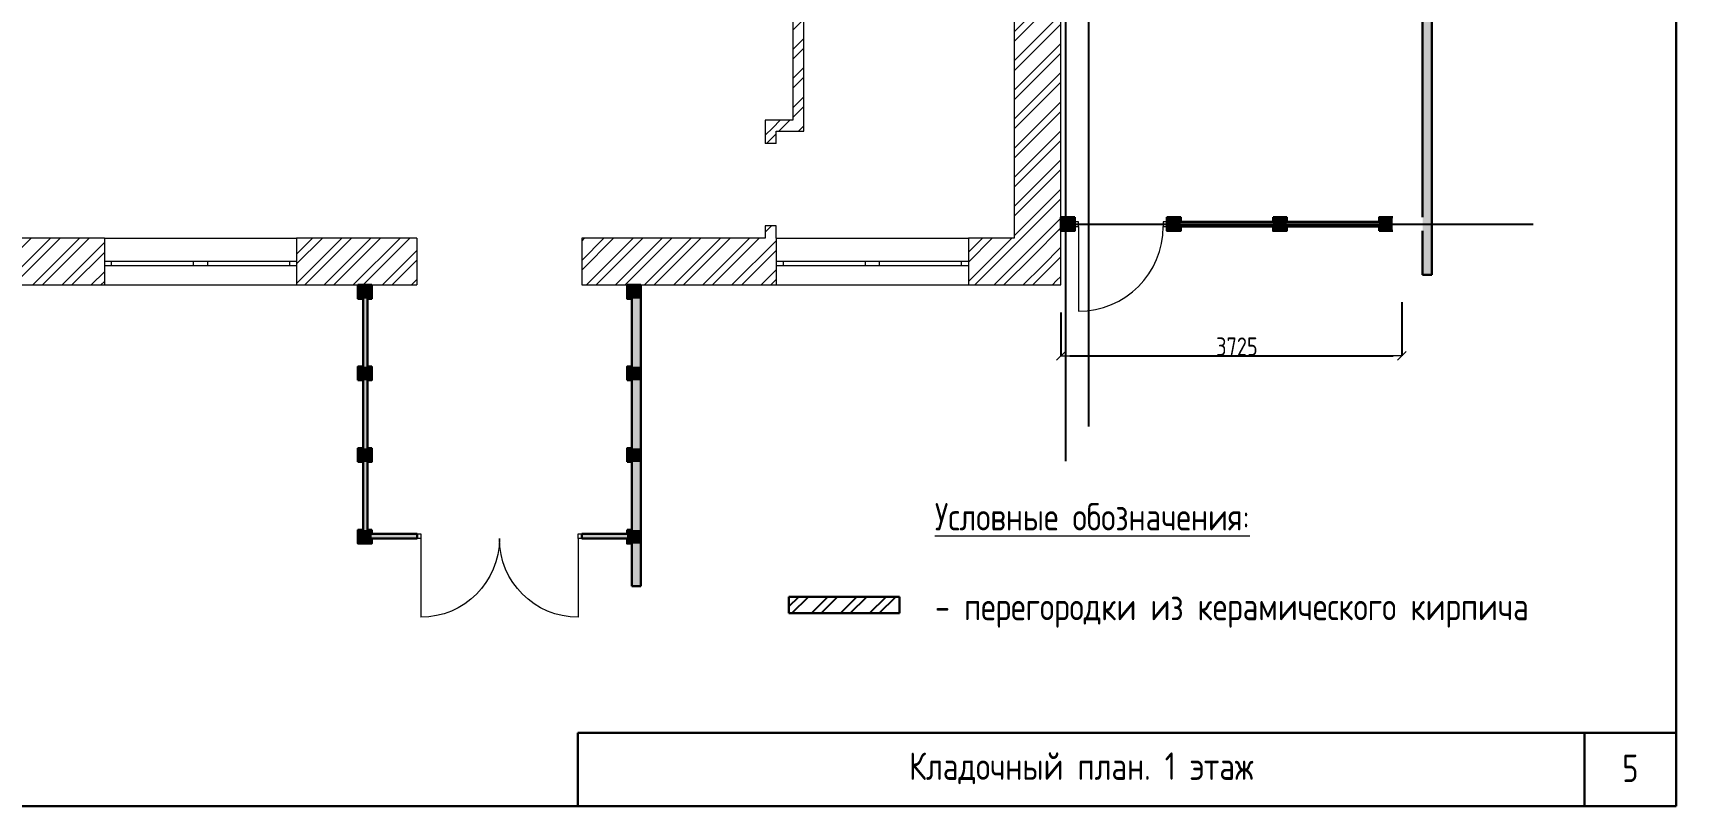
# Model space of a CAD drawing. Header units: millimetres. Extents: x -112594 to 313336, y -1917 to 255843.
# Drawn here: x 176941 to 194893, y 21163 to 29614 of the extents above; entities that cross this region are included whole.
import ezdxf

# ---------------------------------------------------------------- set-up
doc = ezdxf.new("R2010")
doc.units = ezdxf.units.MM
doc.header["$MEASUREMENT"] = 0
doc.set_wipeout_variables(frame=1)
doc.linetypes.add('Wipeout_Contour', pattern=[1000, 0, -1000])
for name, color, linetype in [('Двери ARCHICAD', 7, 'Continuous'), ('Конструктив - Колонны', 7, 'Continuous'), ('Конструктив - Стены Несущие', 7, 'Continuous')]:
    doc.layers.add(name, color=color, linetype=linetype)
for name, color, linetype, lineweight in [('Двери ARCHICAD_Ном._пера__1', 7, 'Continuous', 13), ('Конструктив - Колонны_Ном._пера__21', 7, 'Continuous', 30), ('Конструктив - Стены Несущие_Ном._пера__1', 7, 'Continuous', 13), ('Конструктив - Стены Несущие_Ном._пера__21', 7, 'Continuous', 30), ('Конструктив - Стены Несущие_Ном._пера__47', 7, 'Continuous', 30), ('Окна ARCHICAD_Ном._пера__1', 7, 'Continuous', 13)]:
    doc.layers.add(name, color=color, linetype=linetype, lineweight=lineweight)
doc.layers.add('Конструктив - Стены Несущие_Ном._пера__63', color=7, linetype='Continuous', lineweight=25, true_color=0xff9955)
doc.styles.add('СГЕНЕРИР_СТИЛЬ_1', font='')
doc.styles.get('СГЕНЕРИР_СТИЛЬ_1').set_extended_font_data('GOST Type AU')
doc.dimstyles.new('СГЕНЕРИР_СТИЛЬ__2', dxfattribs={"dimtxt": 200, "dimasz": 95, "dimexe": 0.18, "dimexo": 300, "dimgap": 0.09, "dimtad": 1, "dimtih": 1, "dimtoh": 1, "dimdec": 0, "dimzin": 0, "dimdsep": 46, "dimtxsty": 'СГЕНЕРИР_СТИЛЬ_1', "dimblk": 'ARROWHEAD_6', "dimblk1": 'ARROWHEAD_6', "dimblk2": 'ARROWHEAD_6', "dimcen": 0.09, "dimclrd": 7, "dimclre": 7, "dimclrt": 7, "dimazin": 0, "dimtfac": 1, "dimtdec": 4, "dimtmove": 0, "dimatfit": 3, "dimfxl": 1, "dimtolj": 1, "dimtzin": 0, "dimarcsym": 0})
pattern_1 = [(45, (0, 0), (-159.09903, 159.09903), []), (45, (-53.03, 53.03), (-159.09903, 159.09903), [])]

# ---------------------------------------------------------------- blocks, each defined once
blk = doc.blocks.new('Двустворчатое Окно 21')
at = {"layer": 'Окна ARCHICAD_Ном._пера__1', "color": 7, "linetype": 'Continuous', "lineweight": 13}
for p, q in [((-1050, 250), (1050, 250)), ((-1050, 250), (-1050, 0)), ((1050, 250), (1050, 0)), ((-1050, 0), (-975, 0)), ((-1050, 0), (-1050, -50)), ((-1050, 0), (-1050, -50)), ((-975, 0), (-975, -50)), ((-975, 0), (-75, 0)), ((-75, -50), (-75, 0)), ((-75, 0), (0, 0)), ((0, 0), (75, 0)), ((75, 0), (75, -50)), ((75, 0), (975, 0)), ((975, -50), (975, 0)), ((975, 0), (1050, 0)), ((1050, 0), (1050, -50)), ((1050, 0), (1050, -50)), ((-975, -50), (-1050, -50)), ((-1050, -50), (-1050, -260)), ((-75, -50), (-975, -50)), ((0, -50), (-75, -50)), ((75, -50), (0, -50)), ((975, -50), (75, -50)), ((1050, -50), (975, -50)), ((1050, -50), (1050, -260)), ((-1050, -260), (1050, -260))]:
    blk.add_line(p, q, dxfattribs=at)
blk = doc.blocks.new('Простой Проем Двери')
at = {"layer": 'Двери ARCHICAD_Ном._пера__1', "color": 7, "linetype": 'Continuous', "lineweight": 13}
for p, q in [((-900, 0), (-900, 510)), ((900, 0), (900, 510))]:
    blk.add_line(p, q, dxfattribs=at)
blk = doc.blocks.new('Стена_1', base_point=(170113, 26859))
at = {"color": 254, "linetype": 'Wipeout_Contour', "lineweight": 0, "ltscale": 717149.053606}
blk.add_wipeout([(176727, 27369), (176727, 26859), (177723, 26859), (177723, 27369)], dxfattribs=at).dxf.layer = 'Конструктив - Стены Несущие'
at = {"color": 254, "linetype": 'Wipeout_Contour', "lineweight": 0, "ltscale": 730023.335955}
blk.add_wipeout([(179823, 27369), (179823, 26859), (181138, 26859), (181138, 27369)], dxfattribs=at).dxf.layer = 'Конструктив - Стены Несущие'
at = {"color": 254, "linetype": 'Wipeout_Contour', "lineweight": 0, "ltscale": 743950.265702}
blk.add_wipeout([(182938, 27369), (182938, 26859), (185063, 26859), (185063, 27369)], dxfattribs=at).dxf.layer = 'Конструктив - Стены Несущие'
at = {"color": 254, "linetype": 'Wipeout_Contour', "lineweight": 0, "ltscale": 757961.384358}
blk.add_wipeout([(187163, 27369), (187163, 26859), (188173, 26859), (187663, 27369)], dxfattribs=at).dxf.layer = 'Конструктив - Стены Несущие'
at = {"layer": 'Конструктив - Стены Несущие', "linetype": 'Continuous', "lineweight": 0, "true_color": 0x000000}
h = blk.add_hatch(dxfattribs=at)
h.set_pattern_fill('КИРПИЧ_01', color=18, style=0, pattern_type=2)
h.set_pattern_definition(pattern_1)
h.paths.add_polyline_path([(176727, 27369), (176727, 26859), (177723, 26859), (177723, 27369)])
h = blk.add_hatch(dxfattribs=at)
h.set_pattern_fill('КИРПИЧ_01', color=18, style=0, pattern_type=2)
h.set_pattern_definition(pattern_1)
h.paths.add_polyline_path([(179823, 27369), (179823, 26859), (181138, 26859), (181138, 27369)])
h = blk.add_hatch(dxfattribs=at)
h.set_pattern_fill('КИРПИЧ_01', color=18, style=0, pattern_type=2)
h.set_pattern_definition(pattern_1)
h.paths.add_polyline_path([(182938, 27369), (182938, 26859), (185063, 26859), (185063, 27369)])
h = blk.add_hatch(dxfattribs=at)
h.set_pattern_fill('КИРПИЧ_01', color=18, style=0, pattern_type=2)
h.set_pattern_definition(pattern_1)
h.paths.add_polyline_path([(187163, 27369), (187163, 26859), (188173, 26859), (187663, 27369)])
at = {"layer": 'Конструктив - Стены Несущие_Ном._пера__1', "color": 7, "linetype": 'Continuous', "lineweight": 13}
for p, q in [((177723, 27369), (177723, 27119)), ((179823, 27369), (179823, 27119)), ((185063, 27369), (185063, 27119)), ((187163, 27369), (187163, 27119)), ((177723, 27119), (177723, 27069)), ((179823, 27119), (179823, 27069)), ((185063, 27119), (185063, 27069)), ((187163, 27119), (187163, 27069)), ((177723, 27069), (177723, 26859)), ((179823, 27069), (179823, 26859)), ((185063, 27069), (185063, 26859)), ((187163, 27069), (187163, 26859))]:
    blk.add_line(p, q, dxfattribs=at)
at = {"layer": 'Конструктив - Стены Несущие_Ном._пера__1', "color": 7, "linetype": 'Continuous', "lineweight": 13, "flags": 128}
for points in [[(177723, 27369), (176727, 27369)], [(181138, 27369), (179823, 27369)], [(184943, 27369), (182938, 27369)], [(187663, 27369), (187163, 27369)], [(176727, 26859), (177723, 26859)], [(179823, 26859), (181138, 26859)], [(182938, 26859), (185063, 26859)], [(187163, 26859), (188173, 26859)]]:
    blk.add_lwpolyline(points, dxfattribs=at)
at = {"layer": 'Двери ARCHICAD', "color": 21, "linetype": 'Continuous', "lineweight": 25, "true_color": 0xff9955, "zscale": 1000, "rotation": 180}
blk.add_blockref('Простой Проем Двери', (182038, 27369), dxfattribs=at)
at = {"layer": 'Окна ARCHICAD_Ном._пера__1', "color": 7, "linetype": 'Continuous', "lineweight": 13, "zscale": 1000}
for p in [(178773, 27119), (186113, 27119)]:
    blk.add_blockref('Двустворчатое Окно 21', p, dxfattribs=at)
blk = doc.blocks.new('Простой Проем Двери_3')
at = {"layer": 'Двери ARCHICAD_Ном._пера__1', "color": 7, "linetype": 'Continuous', "lineweight": 13}
for p, q in [((-600, 0), (-600, 510)), ((600, 0), (600, 510))]:
    blk.add_line(p, q, dxfattribs=at)
blk = doc.blocks.new('Стена_2', base_point=(188173, 26859))
at = {"color": 254, "linetype": 'Wipeout_Contour', "lineweight": 0, "ltscale": 765902.925798}
blk.add_wipeout([(187663, 34549), (188173, 34549), (188173, 39069), (187663, 38559)], dxfattribs=at).dxf.layer = 'Конструктив - Стены Несущие'
at = {"color": 254, "linetype": 'Wipeout_Contour', "lineweight": 0, "ltscale": 763099.041512}
blk.add_wipeout([(187663, 32431), (188173, 32431), (188173, 33349), (187663, 33349)], dxfattribs=at).dxf.layer = 'Конструктив - Стены Несущие'
at = {"color": 254, "linetype": 'Wipeout_Contour', "lineweight": 0, "ltscale": 760718.29324}
blk.add_wipeout([(187663, 27369), (188173, 26859), (188173, 31231), (187663, 31231)], dxfattribs=at).dxf.layer = 'Конструктив - Стены Несущие'
at = {"layer": 'Конструктив - Стены Несущие', "linetype": 'Continuous', "lineweight": 0, "true_color": 0x000000}
h = blk.add_hatch(dxfattribs=at)
h.set_pattern_fill('КИРПИЧ_01', color=18, style=0, pattern_type=2)
h.set_pattern_definition(pattern_1)
h.paths.add_polyline_path([(187663, 34549), (188173, 34549), (188173, 39069), (187663, 38559)])
h = blk.add_hatch(dxfattribs=at)
h.set_pattern_fill('КИРПИЧ_01', color=18, style=0, pattern_type=2)
h.set_pattern_definition(pattern_1)
h.paths.add_polyline_path([(187663, 32431), (188173, 32431), (188173, 33349), (187663, 33349)])
h = blk.add_hatch(dxfattribs=at)
h.set_pattern_fill('КИРПИЧ_01', color=18, style=0, pattern_type=2)
h.set_pattern_definition(pattern_1)
h.paths.add_polyline_path([(187663, 27369), (188173, 26859), (188173, 31231), (187663, 31231)])
at = {"layer": 'Конструктив - Стены Несущие_Ном._пера__1', "color": 7, "linetype": 'Continuous', "lineweight": 13, "flags": 128}
for points in [[(188173, 34549), (188173, 39069)], [(187663, 38559), (187663, 36859)], [(187663, 36739), (187663, 34869)], [(187663, 34749), (187663, 34549)], [(187663, 33349), (187663, 33149)], [(188173, 32431), (188173, 33349)], [(187663, 32769), (187663, 32431)], [(187663, 31231), (187663, 30759)], [(188173, 26859), (188173, 31231)], [(187663, 30639), (187663, 27369)]]:
    blk.add_lwpolyline(points, dxfattribs=at)
at = {"layer": 'Двери ARCHICAD', "color": 21, "linetype": 'Continuous', "lineweight": 25, "true_color": 0xff9955, "xscale": -1, "zscale": 1000, "rotation": 90}
for p in [(188173, 33949), (188173, 31831)]:
    blk.add_blockref('Простой Проем Двери_3', p, dxfattribs=at)
blk = doc.blocks.new('Стена_5', base_point=(185243, 30639))
at = {"color": 254, "linetype": 'Wipeout_Contour', "lineweight": 0, "ltscale": 750630.271981}
blk.add_wipeout([(185243, 30639), (185243, 28659), (185363, 28539), (185363, 30639)], dxfattribs=at).dxf.layer = 'Конструктив - Стены Несущие'
at = {"layer": 'Конструктив - Стены Несущие', "linetype": 'Continuous', "lineweight": 0, "true_color": 0x000000}
h = blk.add_hatch(dxfattribs=at)
h.set_pattern_fill('КИРПИЧ_01', color=18, style=0, pattern_type=2)
h.set_pattern_definition(pattern_1)
h.paths.add_polyline_path([(185243, 30639), (185243, 28659), (185363, 28539), (185363, 30639)])
at = {"layer": 'Конструктив - Стены Несущие_Ном._пера__1', "color": 7, "linetype": 'Continuous', "lineweight": 13, "flags": 128}
for points in [[(185243, 30639), (185243, 28659)], [(185363, 28539), (185363, 30639)]]:
    blk.add_lwpolyline(points, dxfattribs=at)
blk = doc.blocks.new('Стена_9', base_point=(185243, 28539))
at = {"color": 254, "linetype": 'Wipeout_Contour', "lineweight": 0, "ltscale": 749393.363079}
blk.add_wipeout([(185243, 28659), (184943, 28659), (185063, 28539), (185363, 28539)], dxfattribs=at).dxf.layer = 'Конструктив - Стены Несущие'
at = {"layer": 'Конструктив - Стены Несущие', "linetype": 'Continuous', "lineweight": 0, "true_color": 0x000000}
h = blk.add_hatch(dxfattribs=at)
h.set_pattern_fill('КИРПИЧ_01', color=18, style=0, pattern_type=2)
h.set_pattern_definition(pattern_1)
h.paths.add_polyline_path([(185243, 28659), (184943, 28659), (185063, 28539), (185363, 28539)])
at = {"layer": 'Конструктив - Стены Несущие_Ном._пера__1', "color": 7, "linetype": 'Continuous', "lineweight": 13, "flags": 128}
for points in [[(185243, 28659), (184943, 28659)], [(185063, 28539), (185363, 28539)]]:
    blk.add_lwpolyline(points, dxfattribs=at)
blk = doc.blocks.new('Простой Проем Двери_6')
at = {"layer": 'Двери ARCHICAD_Ном._пера__1', "color": 7, "linetype": 'Continuous', "lineweight": 13}
for p, q in [((-450, 0), (-450, 120)), ((450, 0), (450, 120))]:
    blk.add_line(p, q, dxfattribs=at)
blk = doc.blocks.new('Стена_10', base_point=(184943, 28539))
at = {"color": 254, "linetype": 'Wipeout_Contour', "lineweight": 0, "ltscale": 748740.916814}
blk.add_wipeout([(185063, 28539), (184943, 28659), (184943, 28404), (185063, 28404)], dxfattribs=at).dxf.layer = 'Конструктив - Стены Несущие'
at = {"color": 254, "linetype": 'Wipeout_Contour', "lineweight": 0, "ltscale": 748104.128478}
blk.add_wipeout([(185063, 27504), (184943, 27504), (184943, 27369), (185063, 27369)], dxfattribs=at).dxf.layer = 'Конструктив - Стены Несущие'
at = {"layer": 'Конструктив - Стены Несущие', "linetype": 'Continuous', "lineweight": 0, "true_color": 0x000000}
h = blk.add_hatch(dxfattribs=at)
h.set_pattern_fill('КИРПИЧ_01', color=18, style=0, pattern_type=2)
h.set_pattern_definition(pattern_1)
h.paths.add_polyline_path([(185063, 28539), (184943, 28659), (184943, 28404), (185063, 28404)])
h = blk.add_hatch(dxfattribs=at)
h.set_pattern_fill('КИРПИЧ_01', color=18, style=0, pattern_type=2)
h.set_pattern_definition(pattern_1)
h.paths.add_polyline_path([(185063, 27504), (184943, 27504), (184943, 27369), (185063, 27369)])
at = {"layer": 'Конструктив - Стены Несущие_Ном._пера__1', "color": 7, "linetype": 'Continuous', "lineweight": 13, "flags": 128}
for points in [[(184943, 28659), (184943, 28404)], [(185063, 28404), (185063, 28539)], [(184943, 27504), (184943, 27369)], [(185063, 27369), (185063, 27504)]]:
    blk.add_lwpolyline(points, dxfattribs=at)
at = {"layer": 'Двери ARCHICAD', "color": 21, "linetype": 'Continuous', "lineweight": 25, "true_color": 0xff9955, "xscale": -1, "zscale": 1000, "rotation": 90}
blk.add_blockref('Простой Проем Двери_6', (185063, 27954), dxfattribs=at)
blk = doc.blocks.new('Стена_25', base_point=(180573, 24112))
at = {"layer": 'Конструктив - Стены Несущие', "linetype": 'Continuous', "lineweight": 0, "true_color": 0xffffff}
for points in [[(180548, 26709), (180548, 25966), (180598, 25966), (180598, 26709)], [(180548, 25816), (180548, 25074), (180598, 25074), (180598, 25816)], [(180548, 24924), (180548, 24182), (180598, 24182), (180598, 24924)]]:
    blk.add_hatch(color=7, dxfattribs=at).paths.add_polyline_path(points)
at = {"layer": 'Конструктив - Стены Несущие_Ном._пера__47', "color": 7, "linetype": 'Continuous', "lineweight": 30, "flags": 128}
for points in [[(180548, 26709), (180548, 25966)], [(180598, 25966), (180598, 26709)], [(180548, 25816), (180548, 25074)], [(180598, 25074), (180598, 25816)], [(180548, 24924), (180548, 24182)], [(180598, 24182), (180598, 24924)]]:
    blk.add_lwpolyline(points, dxfattribs=at)
blk = doc.blocks.new('Стена_26', base_point=(183583, 23569))
at = {"layer": 'Конструктив - Стены Несущие', "linetype": 'Continuous', "lineweight": 0, "true_color": 0xffffff}
for points in [[(183583, 26709), (183483, 26709), (183483, 25966), (183583, 25966)], [(183483, 25816), (183483, 25074), (183583, 25074), (183583, 25816)], [(183483, 24924), (183483, 24182), (183583, 24182), (183583, 24924)], [(183483, 24032), (183483, 23569), (183583, 23569), (183583, 24032)]]:
    blk.add_hatch(color=7, dxfattribs=at).paths.add_polyline_path(points)
at = {"layer": 'Конструктив - Стены Несущие_Ном._пера__47', "color": 7, "linetype": 'Continuous', "lineweight": 30, "flags": 128}
for points in [[(183483, 26709), (183483, 25966)], [(183583, 25966), (183583, 26709)], [(183483, 25816), (183483, 25074)], [(183583, 25074), (183583, 25816)], [(183483, 24924), (183483, 24182)], [(183583, 24182), (183583, 24924)], [(183483, 24032), (183483, 23569)], [(183583, 23569), (183583, 24032)], [(183483, 23569), (183583, 23569)]]:
    blk.add_lwpolyline(points, dxfattribs=at)
blk = doc.blocks.new('Стена_29', base_point=(191898, 30669))
at = {"layer": 'Конструктив - Стены Несущие', "linetype": 'Continuous', "lineweight": 0, "true_color": 0xffffff}
blk.add_hatch(color=7, dxfattribs=at).paths.add_polyline_path([(191798, 30669), (191798, 26969), (191898, 26969), (191898, 30669)])
at = {"layer": 'Конструктив - Стены Несущие_Ном._пера__47', "color": 7, "linetype": 'Continuous', "lineweight": 30, "flags": 128}
for points in [[(191798, 30669), (191798, 27599)], [(191898, 30669), (191798, 30669)], [(191898, 26969), (191898, 30669)], [(191798, 27449), (191798, 26969)], [(191798, 26969), (191898, 26969)]]:
    blk.add_lwpolyline(points, dxfattribs=at)
blk = doc.blocks.new('Однопольная Дверь 21')
at = {"layer": 'Двери ARCHICAD_Ном._пера__1', "color": 7, "linetype": 'Continuous', "lineweight": 13}
for p, q in [((464, 0), (464, 928)), ((-504, 0), (-541, 0)), ((-504, 0), (-541, 0)), ((-464, 0), (-504, 0)), ((-504, 0), (-504, -50)), ((-504, 0), (-504, -50)), ((-504, 0), (-504, -50)), ((-464, -50), (-464, 0)), ((504, 0), (464, 0)), ((464, 0), (464, -50)), ((504, -50), (504, 0)), ((504, 0), (504, -50)), ((504, 0), (504, -50)), ((504, 0), (541, 0)), ((504, 0), (541, 0)), ((-504, -50), (-541, -50)), ((-504, -50), (-541, -50)), ((-504, -50), (-464, -50)), ((464, -50), (504, -50)), ((504, -50), (541, -50)), ((504, -50), (541, -50))]:
    blk.add_line(p, q, dxfattribs=at)
blk.add_arc((464, 0), 928, 90, 180, dxfattribs=at)
blk = doc.blocks.new('Стена_31', base_point=(191723, 27524))
at = {"layer": 'Конструктив - Стены Несущие', "linetype": 'Continuous', "lineweight": 0, "true_color": 0xffffff}
for points in [[(189481, 27499), (190489, 27499), (190489, 27549), (189481, 27549)], [(190639, 27549), (190639, 27499), (191648, 27499), (191648, 27549)]]:
    blk.add_hatch(color=7, dxfattribs=at).paths.add_polyline_path(points)
at = {"layer": 'Конструктив - Стены Несущие_Ном._пера__47', "color": 7, "linetype": 'Continuous', "lineweight": 30}
for p, q in [((188323, 27549), (188286, 27549)), ((188323, 27499), (188286, 27499)), ((188323, 27499), (188323, 27549)), ((189331, 27549), (189368, 27549)), ((189331, 27499), (189331, 27549)), ((189331, 27499), (189368, 27499))]:
    blk.add_line(p, q, dxfattribs=at)
at = {"layer": 'Конструктив - Стены Несущие_Ном._пера__47', "color": 7, "linetype": 'Continuous', "lineweight": 30, "flags": 128}
for points in [[(190489, 27549), (189481, 27549)], [(189481, 27499), (190489, 27499)], [(191648, 27549), (190639, 27549)], [(190639, 27499), (191648, 27499)]]:
    blk.add_lwpolyline(points, dxfattribs=at)
at = {"layer": 'Двери ARCHICAD_Ном._пера__1', "color": 7, "linetype": 'Continuous', "lineweight": 13, "zscale": 1000, "rotation": 180}
blk.add_blockref('Однопольная Дверь 21', (188827, 27499), dxfattribs=at)
blk = doc.blocks.new('Колонна_1', base_point=(188248, 27524))
at = {"layer": 'Конструктив - Колонны', "linetype": 'Continuous', "lineweight": 0, "true_color": 0xffffff}
for points in [[(188323, 27599), (188173, 27599), (188173, 27549), (188323, 27549)], [(188173, 27499), (188323, 27499), (188323, 27549), (188173, 27549)], [(188173, 27449), (188323, 27449), (188323, 27499), (188173, 27499)]]:
    blk.add_hatch(color=7, dxfattribs=at).paths.add_polyline_path(points)
at = {"layer": 'Конструктив - Колонны_Ном._пера__21', "color": 7, "linetype": 'Continuous', "lineweight": 30, "flags": 128}
for points in [[(188323, 27599), (188173, 27599)], [(188173, 27449), (188323, 27449), (188323, 27499)], [(188323, 27549), (188323, 27599)]]:
    blk.add_lwpolyline(points, dxfattribs=at)
blk = doc.blocks.new('Колонна_2', base_point=(189406, 27524))
at = {"layer": 'Конструктив - Колонны', "linetype": 'Continuous', "lineweight": 0, "true_color": 0xffffff}
for points in [[(189331, 27599), (189331, 27549), (189481, 27549), (189481, 27599)], [(189331, 27499), (189481, 27499), (189481, 27549), (189331, 27549)], [(189481, 27499), (189331, 27499), (189331, 27449), (189481, 27449)]]:
    blk.add_hatch(color=7, dxfattribs=at).paths.add_polyline_path(points)
at = {"layer": 'Конструктив - Колонны_Ном._пера__21', "color": 7, "linetype": 'Continuous', "lineweight": 30, "flags": 128}
for points in [[(189331, 27599), (189331, 27549)], [(189481, 27549), (189481, 27599), (189331, 27599)], [(189331, 27499), (189331, 27449), (189481, 27449), (189481, 27499)]]:
    blk.add_lwpolyline(points, dxfattribs=at)
blk = doc.blocks.new('Колонна_3', base_point=(190564, 27524))
at = {"layer": 'Конструктив - Колонны', "linetype": 'Continuous', "lineweight": 0, "true_color": 0xffffff}
for points in [[(190489, 27599), (190489, 27549), (190639, 27549), (190639, 27599)], [(190489, 27499), (190639, 27499), (190639, 27549), (190489, 27549)], [(190639, 27499), (190489, 27499), (190489, 27449), (190639, 27449)]]:
    blk.add_hatch(color=7, dxfattribs=at).paths.add_polyline_path(points)
at = {"layer": 'Конструктив - Колонны_Ном._пера__21', "color": 7, "linetype": 'Continuous', "lineweight": 30, "flags": 128}
for points in [[(190489, 27599), (190489, 27549)], [(190639, 27549), (190639, 27599), (190489, 27599)], [(190489, 27499), (190489, 27449), (190639, 27449), (190639, 27499)]]:
    blk.add_lwpolyline(points, dxfattribs=at)
blk = doc.blocks.new('Колонна_4', base_point=(191723, 27524))
at = {"layer": 'Конструктив - Колонны', "linetype": 'Continuous', "lineweight": 0, "true_color": 0xffffff}
for points in [[(191648, 27449), (191798, 27449), (191798, 27599), (191648, 27599), (191648, 27549), (191723, 27549), (191723, 27499), (191648, 27499)], [(191723, 27549), (191648, 27549), (191648, 27499), (191723, 27499)]]:
    blk.add_hatch(color=7, dxfattribs=at).paths.add_polyline_path(points)
at = {"layer": 'Конструктив - Колонны_Ном._пера__21', "color": 7, "linetype": 'Continuous', "lineweight": 30, "flags": 128}
for points in [[(191798, 27599), (191648, 27599), (191648, 27549)], [(191648, 27499), (191648, 27449)], [(191648, 27449), (191798, 27449)]]:
    blk.add_lwpolyline(points, dxfattribs=at)
blk = doc.blocks.new('ARROWHEAD_6')
at = {"color": 0, "linetype": 'Continuous', "lineweight": 0}
for p, q in [((0, 0), (-1, 0)), ((-0.5, -0.5), (0.5, 0.5))]:
    blk.add_line(p, q, dxfattribs=at)
blk = doc.blocks.new('*D118')
at = {"color": 7, "linetype": 'Continuous', "lineweight": -2, "transparency": 16777216}
for p, q in [((191898, 26669), (191898, 26085)), ((188173, 26559), (188173, 26085)), ((188268, 26085), (191803, 26085))]:
    blk.add_line(p, q, dxfattribs=at)
at = {"color": 7, "linetype": 'Continuous', "lineweight": -2, "transparency": 16777216, "xscale": 95, "yscale": 95, "zscale": 95, "rotation": 180}
blk.add_blockref('ARROWHEAD_6', (188173, 26085), dxfattribs=at)
at = {"color": 7, "linetype": 'Continuous', "lineweight": -2, "transparency": 16777216, "xscale": 95, "yscale": 95, "zscale": 95}
blk.add_blockref('ARROWHEAD_6', (191898, 26085), dxfattribs=at)
at = {"color": 7, "linetype": 'Continuous', "lineweight": 13, "transparency": 16777216, "insert": (190095, 26185), "char_height": 200, "attachment_point": 5, "style": 'СГЕНЕРИР_СТИЛЬ_1'}
blk.add_mtext('\\A1;3725', dxfattribs=at)
blk = doc.blocks.new('Двупольная Дверь 21')
at = {"layer": 'Двери ARCHICAD_Ном._пера__1', "color": 7, "linetype": 'Continuous', "lineweight": 13}
for p, q in [((-860, 0), (-860, 860)), ((860, 0), (860, 860)), ((-860, 0), (-900, 0)), ((-900, 0), (-900, -50)), ((-900, -50), (-900, 0)), ((-900, -50), (-900, 0)), ((-860, -50), (-860, 0)), ((900, 0), (860, 0)), ((860, 0), (860, -50)), ((900, -50), (900, 0)), ((900, -50), (900, 0)), ((900, -50), (900, 0)), ((-900, -50), (-860, -50)), ((860, -50), (900, -50))]:
    blk.add_line(p, q, dxfattribs=at)
for centre, start, end in [((-860, 0), 0, 90), ((860, 0), 90, 180)]:
    blk.add_arc(centre, 860, start, end, dxfattribs=at)
blk = doc.blocks.new('Стена_68', base_point=(183433, 24112))
at = {"layer": 'Конструктив - Стены Несущие', "linetype": 'Continuous', "lineweight": 0, "true_color": 0xffffff}
for points in [[(180643, 24137), (180643, 24087), (181138, 24087), (181138, 24137)], [(183433, 24137), (182938, 24137), (182938, 24087), (183433, 24087)]]:
    blk.add_hatch(color=7, dxfattribs=at).paths.add_polyline_path(points)
at = {"layer": 'Конструктив - Стены Несущие_Ном._пера__47', "color": 7, "linetype": 'Continuous', "lineweight": 30}
for p, q in [((181138, 24137), (181138, 24087)), ((182938, 24137), (182938, 24087))]:
    blk.add_line(p, q, dxfattribs=at)
at = {"layer": 'Конструктив - Стены Несущие_Ном._пера__47', "color": 7, "linetype": 'Continuous', "lineweight": 30, "flags": 128}
for points in [[(181138, 24137), (180643, 24137)], [(180643, 24087), (181138, 24087)], [(183433, 24137), (182938, 24137)], [(182938, 24087), (183433, 24087)]]:
    blk.add_lwpolyline(points, dxfattribs=at)
at = {"layer": 'Двери ARCHICAD_Ном._пера__1', "color": 7, "linetype": 'Continuous', "lineweight": 13, "xscale": -1, "zscale": 1000, "rotation": 180}
blk.add_blockref('Двупольная Дверь 21', (182038, 24087), dxfattribs=at)
blk = doc.blocks.new('Стена_69', base_point=(186408, 23361))
at = {"color": 254, "linetype": 'Wipeout_Contour', "lineweight": 0, "ltscale": 749069.333894}
blk.add_wipeout([(186408, 23451), (185201, 23451), (185201, 23271), (186408, 23271)], dxfattribs=at).dxf.layer = 'Конструктив - Стены Несущие'
at = {"layer": 'Конструктив - Стены Несущие_Ном._пера__63', "linetype": 'Continuous', "lineweight": 25, "true_color": 0xff9955}
h = blk.add_hatch(dxfattribs=at)
h.set_pattern_fill('КИРПИЧ_01', color=21, style=0, pattern_type=2)
h.set_pattern_definition(pattern_1)
h.paths.add_polyline_path([(186408, 23451), (185201, 23451), (185201, 23271), (186408, 23271)])
at = {"layer": 'Конструктив - Стены Несущие_Ном._пера__21', "color": 7, "linetype": 'Continuous', "lineweight": 30, "flags": 128}
for points in [[(186408, 23451), (185201, 23451)], [(185201, 23451), (185201, 23271)], [(186408, 23271), (186408, 23451)], [(185201, 23271), (186408, 23271)]]:
    blk.add_lwpolyline(points, dxfattribs=at)
blk = doc.blocks.new('Колонна_13', base_point=(180568, 26784))
at = {"layer": 'Конструктив - Колонны', "linetype": 'Continuous', "lineweight": 0, "true_color": 0xffffff}
blk.add_hatch(color=7, dxfattribs=at).paths.add_polyline_path([(180493, 26859), (180493, 26709), (180548, 26709), (180598, 26709), (180643, 26709), (180643, 26859)])
at = {"layer": 'Конструктив - Колонны_Ном._пера__21', "color": 7, "linetype": 'Continuous', "lineweight": 30, "flags": 128}
for points in [[(180493, 26859), (180493, 26709), (180548, 26709)], [(180598, 26709), (180643, 26709), (180643, 26859)]]:
    blk.add_lwpolyline(points, dxfattribs=at)
blk = doc.blocks.new('Колонна_14', base_point=(180568, 25891))
at = {"layer": 'Конструктив - Колонны', "linetype": 'Continuous', "lineweight": 0, "true_color": 0xffffff}
for points in [[(180493, 25816), (180548, 25816), (180548, 25966), (180493, 25966)], [(180548, 25966), (180548, 25816), (180598, 25816), (180598, 25966)], [(180598, 25816), (180643, 25816), (180643, 25966), (180598, 25966)]]:
    blk.add_hatch(color=7, dxfattribs=at).paths.add_polyline_path(points)
at = {"layer": 'Конструктив - Колонны_Ном._пера__21', "color": 7, "linetype": 'Continuous', "lineweight": 30, "flags": 128}
for points in [[(180548, 25966), (180493, 25966), (180493, 25816)], [(180598, 25816), (180643, 25816), (180643, 25966), (180598, 25966)], [(180493, 25816), (180548, 25816)]]:
    blk.add_lwpolyline(points, dxfattribs=at)
blk = doc.blocks.new('Колонна_15', base_point=(180568, 24999))
at = {"layer": 'Конструктив - Колонны', "linetype": 'Continuous', "lineweight": 0, "true_color": 0xffffff}
for points in [[(180493, 24924), (180548, 24924), (180548, 25074), (180493, 25074)], [(180548, 25074), (180548, 24924), (180598, 24924), (180598, 25074)], [(180598, 24924), (180643, 24924), (180643, 25074), (180598, 25074)]]:
    blk.add_hatch(color=7, dxfattribs=at).paths.add_polyline_path(points)
at = {"layer": 'Конструктив - Колонны_Ном._пера__21', "color": 7, "linetype": 'Continuous', "lineweight": 30, "flags": 128}
for points in [[(180548, 25074), (180493, 25074), (180493, 24924)], [(180598, 24924), (180643, 24924), (180643, 25074), (180598, 25074)], [(180493, 24924), (180548, 24924)]]:
    blk.add_lwpolyline(points, dxfattribs=at)
blk = doc.blocks.new('Колонна_16', base_point=(180568, 24107))
at = {"layer": 'Конструктив - Колонны', "linetype": 'Continuous', "lineweight": 0, "true_color": 0xffffff}
for points in [[(180548, 24182), (180493, 24182), (180493, 24032), (180643, 24032), (180643, 24087), (180548, 24087)], [(180598, 24182), (180548, 24182), (180548, 24087), (180598, 24137)], [(180548, 24087), (180643, 24087), (180643, 24137), (180598, 24137)], [(180643, 24182), (180598, 24182), (180598, 24137), (180643, 24137)]]:
    blk.add_hatch(color=7, dxfattribs=at).paths.add_polyline_path(points)
at = {"layer": 'Конструктив - Колонны_Ном._пера__21', "color": 7, "linetype": 'Continuous', "lineweight": 30, "flags": 128}
for points in [[(180548, 24182), (180493, 24182), (180493, 24032), (180643, 24032), (180643, 24087)], [(180643, 24182), (180598, 24182)], [(180643, 24137), (180643, 24182)]]:
    blk.add_lwpolyline(points, dxfattribs=at)
blk = doc.blocks.new('Колонна_17', base_point=(183508, 26784))
at = {"layer": 'Конструктив - Колонны', "linetype": 'Continuous', "lineweight": 0, "true_color": 0xffffff}
blk.add_hatch(color=7, dxfattribs=at).paths.add_polyline_path([(183433, 26859), (183433, 26709), (183483, 26709), (183583, 26709), (183583, 26859)])
at = {"layer": 'Конструктив - Колонны_Ном._пера__21', "color": 7, "linetype": 'Continuous', "lineweight": 30, "flags": 128}
for points in [[(183433, 26859), (183433, 26709), (183483, 26709)], [(183583, 26709), (183583, 26859)]]:
    blk.add_lwpolyline(points, dxfattribs=at)
blk = doc.blocks.new('Колонна_18', base_point=(183508, 25891))
at = {"layer": 'Конструктив - Колонны', "linetype": 'Continuous', "lineweight": 0, "true_color": 0xffffff}
for points in [[(183433, 25816), (183483, 25816), (183483, 25966), (183433, 25966)], [(183483, 25966), (183483, 25816), (183583, 25816), (183583, 25966)]]:
    blk.add_hatch(color=7, dxfattribs=at).paths.add_polyline_path(points)
at = {"layer": 'Конструктив - Колонны_Ном._пера__21', "color": 7, "linetype": 'Continuous', "lineweight": 30, "flags": 128}
for points in [[(183483, 25966), (183433, 25966), (183433, 25816)], [(183583, 25816), (183583, 25966)], [(183433, 25816), (183483, 25816)]]:
    blk.add_lwpolyline(points, dxfattribs=at)
blk = doc.blocks.new('Колонна_19', base_point=(183508, 24999))
at = {"layer": 'Конструктив - Колонны', "linetype": 'Continuous', "lineweight": 0, "true_color": 0xffffff}
for points in [[(183433, 24924), (183483, 24924), (183483, 25074), (183433, 25074)], [(183483, 25074), (183483, 24924), (183583, 24924), (183583, 25074)]]:
    blk.add_hatch(color=7, dxfattribs=at).paths.add_polyline_path(points)
at = {"layer": 'Конструктив - Колонны_Ном._пера__21', "color": 7, "linetype": 'Continuous', "lineweight": 30, "flags": 128}
for points in [[(183483, 25074), (183433, 25074), (183433, 24924)], [(183583, 24924), (183583, 25074)], [(183433, 24924), (183483, 24924)]]:
    blk.add_lwpolyline(points, dxfattribs=at)
blk = doc.blocks.new('Колонна_20', base_point=(183508, 24107))
at = {"layer": 'Конструктив - Колонны', "linetype": 'Continuous', "lineweight": 0, "true_color": 0xffffff}
for points in [[(183433, 24182), (183433, 24137), (183433, 24087), (183433, 24032), (183483, 24032), (183483, 24182)], [(183483, 24182), (183483, 24032), (183583, 24032), (183583, 24182)]]:
    blk.add_hatch(color=7, dxfattribs=at).paths.add_polyline_path(points)
at = {"layer": 'Конструктив - Колонны_Ном._пера__21', "color": 7, "linetype": 'Continuous', "lineweight": 30, "flags": 128}
for points in [[(183433, 24182), (183433, 24137)], [(183483, 24182), (183433, 24182)], [(183433, 24087), (183433, 24032), (183483, 24032)], [(183583, 24032), (183583, 24182)]]:
    blk.add_lwpolyline(points, dxfattribs=at)

msp = doc.modelspace()

# ---------------------------------------------------------------- linework, layer by layer
at = {"color": 7, "linetype": 'Continuous', "lineweight": 30}
for p, q in [((194893.17891, 41162.99205), (194893.17891, 21162.99205)), ((194893.17891, 21962.99205), (182893.17891, 21962.99205)), ((182893.17891, 21962.99205), (182893.17891, 21162.99205)), ((193893.17891, 21962.99205), (193893.17891, 21162.99205)), ((194893.17891, 21162.99205), (167693.17891, 21162.99205))]:
    msp.add_line(p, q, dxfattribs=at)
at = {"ltscale": 100}
for p, q in [((188472.69625, 30668.50836), (188472.69625, 25311.9326)), ((188322.69625, 27523.50836), (193331.852, 27523.50836))]:
    msp.add_line(p, q, dxfattribs=at)

# ---------------------------------------------------------------- block references
at = {"color": 7, "lineweight": 13}
for name, p in [('Стена_5', (185242.69625, 30638.50836)), ('Стена_1', (170112.69625, 26858.50836))]:
    msp.add_blockref(name, p, dxfattribs=at)
at = {"color": 7, "lineweight": 30}
for name, p in [('Стена_29', (192222.69625, 30668.50836)), ('Стена_31', (191722.69625, 27523.50836)), ('Колонна_2', (189406.02958, 27523.50836)), ('Колонна_3', (190564.36291, 27523.50836)), ('Колонна_4', (191722.69625, 27523.50836)), ('Стена_25', (180572.9617, 24112.22891)), ('Стена_26', (183583.22293, 23568.50836)), ('Колонна_14', (180567.9617, 25891.41521)), ('Колонна_18', (183508.22293, 25891.41521)), ('Колонна_15', (180567.9617, 24999.32206)), ('Колонна_19', (183508.22293, 24999.32206)), ('Колонна_16', (180567.9617, 24107.22891)), ('Стена_68', (183433.22288, 24112.22891)), ('Колонна_20', (183508.22293, 24107.22891)), ('Стена_69', (186408.43597, 23360.93422))]:
    msp.add_blockref(name, p, dxfattribs=at)

# ---------------------------------------------------------------- texts
at = {"color": 7, "linetype": 'Continuous', "lineweight": 13, "insert": (186795.4381, 24475.55215), "char_height": 300, "attachment_point": 1, "line_spacing_factor": 0.980748, "style": 'СГЕНЕРИР_СТИЛЬ_1'}
msp.add_mtext('\\A1;{\\LУсловные обозначения:\\P\\P}- перегородки из керамического кирпича', dxfattribs=at)
at = {"color": 7, "linetype": 'Continuous', "lineweight": 13, "char_height": 300, "attachment_point": 5, "style": 'СГЕНЕРИР_СТИЛЬ_1'}
for s, insert in [('\\A1;Кладочный план. 1 этаж', (188393.17891, 21576.30159)), ('\\A1;5', (194393.17891, 21576.62887))]:
    msp.add_mtext(s, dxfattribs=dict(at, insert=insert))

# ---------------------------------------------------------------- next in the draw order: linework, layer by layer
at = {"color": 7, "linetype": 'Continuous', "lineweight": 30}
for p, q in [((180492.9617, 26858.50836), (180642.9617, 26858.50836)), ((183433.22293, 26858.50836), (183583.22293, 26858.50836))]:
    msp.add_line(p, q, dxfattribs=at)

# ---------------------------------------------------------------- next in the draw order: block references
at = {"color": 7, "lineweight": 13}
for name, p in [('Стена_2', (188172.69625, 26858.50836)), ('Стена_9', (185242.69625, 28538.50836))]:
    msp.add_blockref(name, p, dxfattribs=at)
at = {"color": 7, "lineweight": 30}
for name, p in [('Колонна_13', (180567.9617, 26783.50836)), ('Колонна_17', (183508.22293, 26783.50836))]:
    msp.add_blockref(name, p, dxfattribs=at)

# ---------------------------------------------------------------- next in the draw order: linework, layer by layer
at = {"ltscale": 100}
msp.add_line((188222.69625, 30668.50836), (188222.69625, 24931.9326), dxfattribs=at)
at = {"color": 7, "linetype": 'Continuous', "lineweight": 30}
msp.add_line((188172.69625, 27598.50836), (188172.69625, 27448.50836), dxfattribs=at)

# ---------------------------------------------------------------- next in the draw order: block references
at = {"color": 7, "lineweight": 13}
msp.add_blockref('Стена_10', (184942.69625, 28538.50836), dxfattribs=at)
at = {"color": 7, "lineweight": 30}
msp.add_blockref('Колонна_1', (188247.69625, 27523.50836), dxfattribs=at)

# ---------------------------------------------------------------- next in the draw order: dimensions: what is measured, and where the dimension line sits
at = {"color": 7, "linetype": 'Continuous', "lineweight": 13}
dim = msp.add_linear_dim(base=(191897.69625, 26085.29888), p1=(188172.69625, 26858.50836), p2=(191897.69625, 26968.50836), dimstyle='СГЕНЕРИР_СТИЛЬ__2', dxfattribs=at)
dim.commit()
dim.dimension.update_dxf_attribs({"geometry": '*D118', "text_midpoint": (190094.60426, 26085.29888), "dimtype": 160})

doc.saveas('drawing.dxf')
